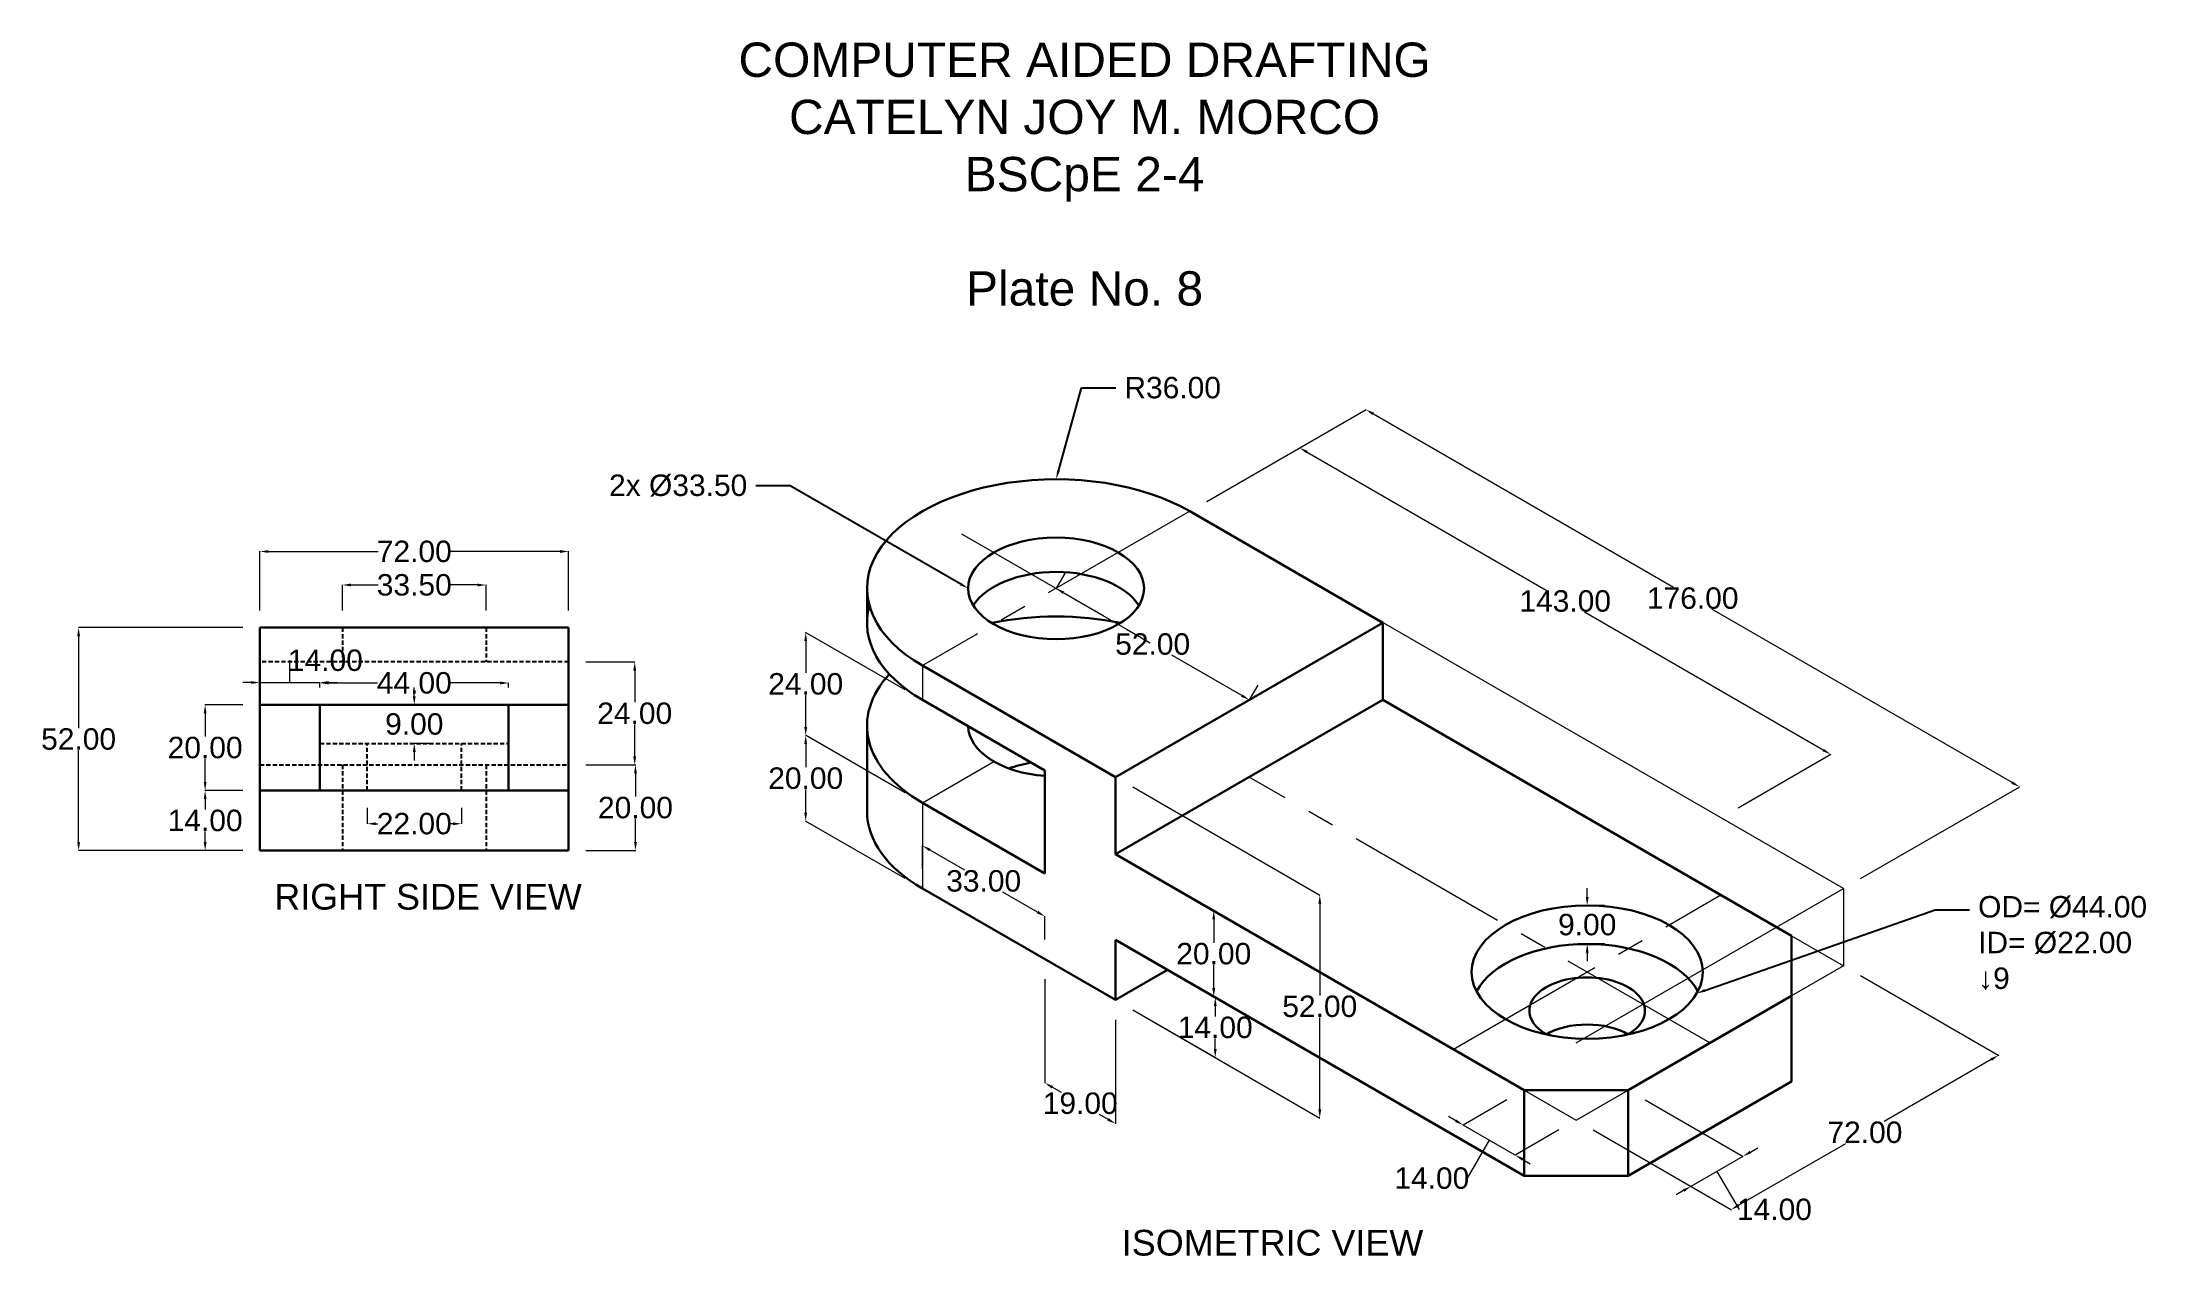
# Model space of a CAD drawing. Header units: inches. Extents: x 43 to 533, y -45 to 238.
import ezdxf
from ezdxf import colors
from ezdxf.entities.mleader import LeaderData, LeaderLine
from ezdxf.math import Vec2, Vec3

# ---------------------------------------------------------------- set-up
doc = ezdxf.new("R2010")
doc.units = ezdxf.units.IN
doc.header["$LTSCALE"] = 2
doc.header["$MEASUREMENT"] = 0
doc.header["$PDMODE"] = 35
doc.linetypes.add('CENTER2', pattern=[28.575, 19.05, -3.175, 3.175, -3.175])
doc.linetypes.add('DASHED', pattern=[0.75, 0.5, -0.25])
for name, color, linetype, lineweight in [('centerlines', 4, 'CENTER2', 13), ('const lines', 5, 'Continuous', 9), ('dims', 3, 'Continuous', 13), ('hidden', 8, 'DASHED', 25), ('Objectline', 7, 'Continuous', 30)]:
    doc.layers.add(name, color=color, linetype=linetype, lineweight=lineweight)
doc.styles.get("Standard").update_dxf_attribs({"font": 'arial.ttf'})
doc.dimstyles.new('Copy(3) of ISO-25', dxfattribs={"dimtxt": 5, "dimasz": 2, "dimexe": 0.049213, "dimexo": 4, "dimgap": 0.024606, "dimtad": 0, "dimtih": 1, "dimtoh": 1, "dimzin": 1, "dimdsep": 46, "dimtxsty": 'Standard', "dimcen": 0, "dimadec": 0, "dimazin": 0, "dimtfac": 1, "dimtofl": 0, "dimtmove": 1, "dimatfit": 1, "dimfxl": 0.03937, "dimlwd": 13, "dimlwe": 13, "dimarcsym": 0})

# ---------------------------------------------------------------- blocks, each defined once
blk = doc.blocks.new('*D0')
at = {"layer": 'Defpoints', "color": 0, "transparency": 16777216}
for p in [(93.7, 101.35), (51.43, 49.35), (93.7, 49.35)]:
    blk.add_point(p, dxfattribs=at)
at = {"layer": 'dims', "color": 0, "linetype": 'Continuous', "lineweight": 13, "transparency": 16777216}
for p, q in [((89.7, 101.35), (51.38, 101.35)), ((51.43, 99.35), (51.43, 77.93)), ((51.43, 51.35), (51.43, 72.77)), ((89.7, 49.35), (51.38, 49.35))]:
    blk.add_line(p, q, dxfattribs=at)
at = {"layer": 'dims', "color": 0, "transparency": 16777216}
for points in [[(51.1, 99.35), (51.76, 99.35), (51.43, 101.35)], [(51.1, 51.35), (51.76, 51.35), (51.43, 49.35)]]:
    blk.add_solid(points, dxfattribs=at)
at = {"layer": 'dims', "color": 0, "transparency": 16777216, "insert": (51.43, 75.35), "char_height": 5, "attachment_point": 5}
blk.add_mtext('52.00', dxfattribs=at)
blk = doc.blocks.new('*D1')
at = {"layer": 'Defpoints', "color": 0, "transparency": 16777216}
for p in [(93.7, 63.35), (80.93, 49.35), (93.7, 49.35)]:
    blk.add_point(p, dxfattribs=at)
at = {"layer": 'dims', "color": 0, "linetype": 'Continuous', "lineweight": 13, "transparency": 16777216}
for p, q in [((89.7, 63.35), (80.88, 63.35)), ((80.93, 61.35), (80.93, 58.93)), ((89.7, 49.35), (80.88, 49.35)), ((80.93, 51.35), (80.93, 53.77))]:
    blk.add_line(p, q, dxfattribs=at)
at = {"layer": 'dims', "color": 0, "transparency": 16777216}
for points in [[(80.6, 61.35), (81.26, 61.35), (80.93, 63.35)], [(80.6, 51.35), (81.26, 51.35), (80.93, 49.35)]]:
    blk.add_solid(points, dxfattribs=at)
at = {"layer": 'dims', "color": 0, "transparency": 16777216, "insert": (80.93, 56.35), "char_height": 5, "attachment_point": 5}
blk.add_mtext('14.00', dxfattribs=at)
blk = doc.blocks.new('*D2')
at = {"layer": 'Defpoints', "color": 0, "transparency": 16777216}
for p in [(93.7, 83.35), (80.93, 63.35), (93.7, 63.35)]:
    blk.add_point(p, dxfattribs=at)
at = {"layer": 'dims', "color": 0, "linetype": 'Continuous', "lineweight": 13, "transparency": 16777216}
for p, q in [((89.7, 83.35), (80.88, 83.35)), ((80.93, 81.35), (80.93, 75.93)), ((80.93, 65.35), (80.93, 70.77)), ((89.7, 63.35), (80.88, 63.35))]:
    blk.add_line(p, q, dxfattribs=at)
at = {"layer": 'dims', "color": 0, "transparency": 16777216}
for points in [[(80.6, 81.35), (81.26, 81.35), (80.93, 83.35)], [(80.6, 65.35), (81.26, 65.35), (80.93, 63.35)]]:
    blk.add_solid(points, dxfattribs=at)
at = {"layer": 'dims', "color": 0, "transparency": 16777216, "insert": (80.93, 73.35), "char_height": 5, "attachment_point": 5}
blk.add_mtext('20.00', dxfattribs=at)
blk = doc.blocks.new('*D3')
at = {"layer": 'Defpoints', "color": 0, "transparency": 16777216}
for p in [(107.7, 88.55), (93.7, 83.35), (107.7, 83.35)]:
    blk.add_point(p, dxfattribs=at)
at = {"layer": 'dims', "color": 0, "linetype": 'Continuous', "lineweight": 13, "transparency": 16777216}
for p, q in [((100.7, 88.55), (100.7, 93.71)), ((100.7, 93.71), (100.75, 93.71)), ((91.7, 88.55), (89.7, 88.55)), ((93.7, 87.35), (93.7, 88.59)), ((93.7, 88.55), (107.7, 88.55)), ((107.7, 87.35), (107.7, 88.59)), ((109.7, 88.55), (111.7, 88.55))]:
    blk.add_line(p, q, dxfattribs=at)
at = {"layer": 'dims', "color": 0, "transparency": 16777216}
for points in [[(91.7, 88.88), (91.7, 88.21), (93.7, 88.55)], [(109.7, 88.88), (109.7, 88.21), (107.7, 88.55)]]:
    blk.add_solid(points, dxfattribs=at)
at = {"layer": 'dims', "color": 0, "transparency": 16777216, "insert": (108.97, 93.71), "char_height": 5, "attachment_point": 5}
blk.add_mtext('14.00', dxfattribs=at)
blk = doc.blocks.new('*D4')
at = {"layer": 'Defpoints', "color": 0, "transparency": 16777216}
for p in [(129.7, 83.35), (129.7, 74.35), (129.7, 74.35)]:
    blk.add_point(p, dxfattribs=at)
at = {"layer": 'dims', "color": 0, "linetype": 'Continuous', "lineweight": 13, "transparency": 16777216}
for p, q in [((129.7, 85.35), (129.7, 87.35)), ((133.7, 83.35), (129.75, 83.35)), ((133.7, 74.35), (129.75, 74.35)), ((129.7, 72.35), (129.7, 70.35))]:
    blk.add_line(p, q, dxfattribs=at)
at = {"layer": 'dims', "color": 0, "transparency": 16777216}
for points in [[(129.37, 85.35), (130.03, 85.35), (129.7, 83.35)], [(129.37, 72.35), (130.03, 72.35), (129.7, 74.35)]]:
    blk.add_solid(points, dxfattribs=at)
at = {"layer": 'dims', "color": 0, "transparency": 16777216, "insert": (129.7, 78.85), "char_height": 5, "attachment_point": 5}
blk.add_mtext('9.00', dxfattribs=at)
blk = doc.blocks.new('*D5')
at = {"layer": 'Defpoints', "color": 0, "transparency": 16777216}
for p in [(165.7, 69.35), (181.28, 69.35), (165.7, 49.35)]:
    blk.add_point(p, dxfattribs=at)
at = {"layer": 'dims', "color": 0, "linetype": 'Continuous', "lineweight": 13, "transparency": 16777216}
for p, q in [((169.7, 69.35), (181.33, 69.35)), ((181.28, 67.35), (181.28, 61.93)), ((181.28, 51.35), (181.28, 56.77)), ((169.7, 49.35), (181.33, 49.35))]:
    blk.add_line(p, q, dxfattribs=at)
at = {"layer": 'dims', "color": 0, "transparency": 16777216}
for points in [[(180.95, 67.35), (181.62, 67.35), (181.28, 69.35)], [(180.95, 51.35), (181.62, 51.35), (181.28, 49.35)]]:
    blk.add_solid(points, dxfattribs=at)
at = {"layer": 'dims', "color": 0, "transparency": 16777216, "insert": (181.28, 59.35), "char_height": 5, "attachment_point": 5}
blk.add_mtext('20.00', dxfattribs=at)
blk = doc.blocks.new('*D6')
at = {"layer": 'Defpoints', "color": 0, "transparency": 16777216}
for p in [(165.7, 93.35), (181.11, 93.35), (165.7, 69.35)]:
    blk.add_point(p, dxfattribs=at)
at = {"layer": 'dims', "color": 0, "linetype": 'Continuous', "lineweight": 13, "transparency": 16777216}
for p, q in [((169.7, 93.35), (181.16, 93.35)), ((181.11, 91.35), (181.11, 83.93)), ((181.11, 71.35), (181.11, 78.77)), ((169.7, 69.35), (181.16, 69.35))]:
    blk.add_line(p, q, dxfattribs=at)
at = {"layer": 'dims', "color": 0, "transparency": 16777216}
for points in [[(180.77, 91.35), (181.44, 91.35), (181.11, 93.35)], [(180.77, 71.35), (181.44, 71.35), (181.11, 69.35)]]:
    blk.add_solid(points, dxfattribs=at)
at = {"layer": 'dims', "color": 0, "transparency": 16777216, "insert": (181.11, 81.35), "char_height": 5, "attachment_point": 5}
blk.add_mtext('24.00', dxfattribs=at)
blk = doc.blocks.new('*D7')
at = {"layer": 'Defpoints', "color": 0, "transparency": 16777216}
for p in [(165.7, 119.11), (93.7, 101.35), (165.7, 101.35)]:
    blk.add_point(p, dxfattribs=at)
at = {"layer": 'dims', "color": 0, "linetype": 'Continuous', "lineweight": 13, "transparency": 16777216}
for p, q in [((93.7, 105.35), (93.7, 119.16)), ((95.7, 119.11), (121.27, 119.11)), ((163.7, 119.11), (138.13, 119.11)), ((165.7, 105.35), (165.7, 119.16))]:
    blk.add_line(p, q, dxfattribs=at)
at = {"layer": 'dims', "color": 0, "transparency": 16777216}
for points in [[(95.7, 119.44), (95.7, 118.78), (93.7, 119.11)], [(163.7, 119.44), (163.7, 118.78), (165.7, 119.11)]]:
    blk.add_solid(points, dxfattribs=at)
at = {"layer": 'dims', "color": 0, "transparency": 16777216, "insert": (129.7, 119.11), "char_height": 5, "attachment_point": 5}
blk.add_mtext('72.00', dxfattribs=at)
blk = doc.blocks.new('*D8')
at = {"layer": 'Defpoints', "color": 0, "transparency": 16777216}
for p in [(146.45, 111.3), (112.95, 101.35), (146.45, 101.35)]:
    blk.add_point(p, dxfattribs=at)
at = {"layer": 'dims', "color": 0, "linetype": 'Continuous', "lineweight": 13, "transparency": 16777216}
for p, q in [((112.95, 105.35), (112.95, 111.35)), ((114.95, 111.3), (121.25, 111.3)), ((144.45, 111.3), (138.15, 111.3)), ((146.45, 105.35), (146.45, 111.35))]:
    blk.add_line(p, q, dxfattribs=at)
at = {"layer": 'dims', "color": 0, "transparency": 16777216}
for points in [[(114.95, 111.63), (114.95, 110.97), (112.95, 111.3)], [(144.45, 111.63), (144.45, 110.97), (146.45, 111.3)]]:
    blk.add_solid(points, dxfattribs=at)
at = {"layer": 'dims', "color": 0, "transparency": 16777216, "insert": (129.7, 111.3), "char_height": 5, "attachment_point": 5}
blk.add_mtext('33.50', dxfattribs=at)
blk = doc.blocks.new('*D9')
at = {"layer": 'Defpoints', "color": 0, "transparency": 16777216}
for p in [(151.7, 88.44), (107.7, 83.35), (151.7, 83.35)]:
    blk.add_point(p, dxfattribs=at)
at = {"layer": 'dims', "color": 0, "linetype": 'Continuous', "lineweight": 13, "transparency": 16777216}
for p, q in [((107.7, 87.35), (107.7, 88.49)), ((109.7, 88.44), (121.15, 88.44)), ((149.7, 88.44), (138.25, 88.44)), ((151.7, 87.35), (151.7, 88.49))]:
    blk.add_line(p, q, dxfattribs=at)
at = {"layer": 'dims', "color": 0, "transparency": 16777216}
for points in [[(109.7, 88.77), (109.7, 88.11), (107.7, 88.44)], [(149.7, 88.77), (149.7, 88.11), (151.7, 88.44)]]:
    blk.add_solid(points, dxfattribs=at)
at = {"layer": 'dims', "color": 0, "transparency": 16777216, "insert": (129.7, 88.44), "char_height": 5, "attachment_point": 5}
blk.add_mtext('44.00', dxfattribs=at)
blk = doc.blocks.new('*D10')
at = {"layer": 'Defpoints', "color": 0, "transparency": 16777216}
for p in [(118.7, 63.35), (140.7, 63.35), (140.7, 55.61)]:
    blk.add_point(p, dxfattribs=at)
at = {"layer": 'dims', "color": 0, "linetype": 'Continuous', "lineweight": 13, "transparency": 16777216}
for p, q in [((118.7, 59.35), (118.7, 55.56)), ((140.7, 59.35), (140.7, 55.56)), ((120.7, 55.61), (121.21, 55.61)), ((138.7, 55.61), (138.2, 55.61))]:
    blk.add_line(p, q, dxfattribs=at)
at = {"layer": 'dims', "color": 0, "transparency": 16777216}
for points in [[(120.7, 55.94), (120.7, 55.27), (118.7, 55.61)], [(138.7, 55.94), (138.7, 55.27), (140.7, 55.61)]]:
    blk.add_solid(points, dxfattribs=at)
at = {"layer": 'dims', "color": 0, "transparency": 16777216, "insert": (129.7, 55.61), "char_height": 5, "attachment_point": 5}
blk.add_mtext('22.00', dxfattribs=at)
blk = doc.blocks.new('*D11')
at = {"layer": 'Defpoints', "color": 0, "transparency": 16777216}
for p in [(310.54, 128.5), (460, 71.79), (434.38, 57)]:
    blk.add_point(p, dxfattribs=at)
at = {"layer": 'dims', "color": 0, "linetype": 'Continuous', "lineweight": 13, "transparency": 16777216}
for p, q in [((314.54, 130.81), (336.21, 143.32)), ((337.89, 142.29), (393.61, 110.12)), ((458.27, 72.79), (402.55, 104.96)), ((438.38, 59.31), (460.05, 71.82))]:
    blk.add_line(p, q, dxfattribs=at)
at = {"layer": 'dims', "color": 0, "transparency": 16777216}
for points in [[(338.06, 142.58), (337.72, 142), (336.16, 143.29)], [(458.43, 73.08), (458.1, 72.5), (460, 71.79)]]:
    blk.add_solid(points, dxfattribs=at)
at = {"layer": 'dims', "color": 0, "transparency": 16777216, "insert": (398.08, 107.54), "char_height": 5, "attachment_point": 5}
blk.add_mtext('143.00', dxfattribs=at)
blk = doc.blocks.new('*D12')
at = {"layer": 'Defpoints', "color": 0, "transparency": 16777216}
for p in [(310.54, 128.5), (504.02, 64.21), (462.96, 40.5)]:
    blk.add_point(p, dxfattribs=at)
at = {"layer": 'dims', "color": 0, "linetype": 'Continuous', "lineweight": 13, "transparency": 16777216}
for p, q in [((314.54, 130.81), (351.65, 152.24)), ((353.34, 151.21), (423.35, 110.79)), ((502.29, 65.21), (432.28, 105.63)), ((466.96, 42.81), (504.07, 64.24))]:
    blk.add_line(p, q, dxfattribs=at)
at = {"layer": 'dims', "color": 0, "transparency": 16777216}
for points in [[(353.5, 151.5), (353.17, 150.92), (351.6, 152.21)], [(502.46, 65.5), (502.13, 64.92), (504.02, 64.21)]]:
    blk.add_solid(points, dxfattribs=at)
at = {"layer": 'dims', "color": 0, "transparency": 16777216, "insert": (427.81, 108.21), "char_height": 5, "attachment_point": 5}
blk.add_mtext('176.00', dxfattribs=at)
blk = doc.blocks.new('*D13')
at = {"layer": 'Defpoints', "color": 0, "transparency": 16777216}
for p in [(462.96, 22.5), (400.61, -13.5), (436.79, -34.39)]:
    blk.add_point(p, dxfattribs=at)
at = {"layer": 'dims', "color": 0, "linetype": 'Continuous', "lineweight": 13, "transparency": 16777216}
for p, q in [((466.96, 20.19), (499.2, 1.58)), ((497.41, 0.61), (472.43, -13.81)), ((404.61, -15.81), (436.84, -34.42)), ((438.52, -33.39), (463.51, -18.97))]:
    blk.add_line(p, q, dxfattribs=at)
at = {"layer": 'dims', "color": 0, "transparency": 16777216}
for points in [[(497.25, 0.9), (497.58, 0.32), (499.15, 1.61)], [(438.36, -33.1), (438.69, -33.68), (436.79, -34.39)]]:
    blk.add_solid(points, dxfattribs=at)
at = {"layer": 'dims', "color": 0, "transparency": 16777216, "insert": (467.97, -16.39), "char_height": 5, "attachment_point": 5}
blk.add_mtext('72.00', dxfattribs=at)
blk = doc.blocks.new('*D14')
at = {"layer": 'Defpoints', "color": 0, "transparency": 16777216}
for p in [(293.22, 66.5), (293.22, 14.5), (340.85, -13)]:
    blk.add_point(p, dxfattribs=at)
at = {"layer": 'dims', "color": 0, "linetype": 'Continuous', "lineweight": 13, "transparency": 16777216}
for p, q in [((297.22, 64.19), (340.9, 38.97)), ((340.85, 37), (340.85, 15.58)), ((297.22, 12.19), (340.9, -13.03)), ((340.85, -11), (340.85, 10.42))]:
    blk.add_line(p, q, dxfattribs=at)
at = {"layer": 'dims', "color": 0, "transparency": 16777216}
for points in [[(340.52, 37), (341.19, 37), (340.85, 39)], [(340.52, -11), (341.19, -11), (340.85, -13)]]:
    blk.add_solid(points, dxfattribs=at)
at = {"layer": 'dims', "color": 0, "transparency": 16777216, "insert": (340.85, 13), "char_height": 5, "attachment_point": 5}
blk.add_mtext('52.00', dxfattribs=at)
blk = doc.blocks.new('*D15')
at = {"layer": 'Defpoints', "color": 0, "transparency": 16777216}
for p in [(293.22, 48.5), (293.22, 28.5), (316.13, 15.28)]:
    blk.add_point(p, dxfattribs=at)
at = {"layer": 'dims', "color": 0, "linetype": 'Continuous', "lineweight": 13, "transparency": 16777216}
for p, q in [((297.22, 46.19), (316.18, 35.25)), ((316.13, 33.28), (316.13, 27.85)), ((297.22, 26.19), (316.18, 15.25)), ((316.13, 17.28), (316.13, 22.7))]:
    blk.add_line(p, q, dxfattribs=at)
at = {"layer": 'dims', "color": 0, "transparency": 16777216}
for points in [[(315.79, 33.28), (316.46, 33.28), (316.13, 35.28)], [(315.79, 17.28), (316.46, 17.28), (316.13, 15.28)]]:
    blk.add_solid(points, dxfattribs=at)
at = {"layer": 'dims', "color": 0, "transparency": 16777216, "insert": (316.13, 25.28), "char_height": 5, "attachment_point": 5}
blk.add_mtext('20.00', dxfattribs=at)
blk = doc.blocks.new('*D16')
at = {"layer": 'Defpoints', "color": 0, "transparency": 16777216}
for p in [(293.22, 28.5), (293.22, 14.5), (316.47, 1.08)]:
    blk.add_point(p, dxfattribs=at)
at = {"layer": 'dims', "color": 0, "linetype": 'Continuous', "lineweight": 13, "transparency": 16777216}
for p, q in [((297.22, 26.19), (316.52, 15.05)), ((297.22, 12.19), (316.52, 1.05)), ((316.47, 13.08), (316.47, 10.65)), ((316.47, 3.08), (316.47, 5.5))]:
    blk.add_line(p, q, dxfattribs=at)
at = {"layer": 'dims', "color": 0, "transparency": 16777216}
for points in [[(316.14, 13.08), (316.81, 13.08), (316.47, 15.08)], [(316.14, 3.08), (316.81, 3.08), (316.47, 1.08)]]:
    blk.add_solid(points, dxfattribs=at)
at = {"layer": 'dims', "color": 0, "transparency": 16777216, "insert": (316.47, 8.08), "char_height": 5, "attachment_point": 5}
blk.add_mtext('14.00', dxfattribs=at)
blk = doc.blocks.new('*D17')
at = {"layer": 'Defpoints', "color": 0, "transparency": 16777216}
for p in [(276.77, 24), (293.22, 14.5), (276.77, -4.86)]:
    blk.add_point(p, dxfattribs=at)
at = {"layer": 'dims', "color": 0, "linetype": 'Continuous', "lineweight": 13, "transparency": 16777216}
for p, q in [((276.77, 19.38), (276.77, -4.92)), ((293.22, 9.88), (293.22, -14.42)), ((278.5, -5.86), (280.53, -7.03)), ((291.49, -13.36), (289.46, -12.19))]:
    blk.add_line(p, q, dxfattribs=at)
at = {"layer": 'dims', "color": 0, "transparency": 16777216}
for points in [[(278.67, -5.57), (278.33, -6.15), (276.77, -4.86)], [(291.66, -13.07), (291.32, -13.65), (293.22, -14.36)]]:
    blk.add_solid(points, dxfattribs=at)
at = {"layer": 'dims', "color": 0, "transparency": 16777216, "insert": (284.99, -9.61), "char_height": 5, "attachment_point": 5}
blk.add_mtext('19.00', dxfattribs=at)
blk = doc.blocks.new('*D18')
at = {"layer": 'Defpoints', "color": 0, "transparency": 16777216}
for p in [(248.19, 40.5), (276.77, 34), (276.77, 24)]:
    blk.add_point(p, dxfattribs=at)
at = {"layer": 'dims', "color": 0, "linetype": 'Continuous', "lineweight": 13, "transparency": 16777216}
for p, q in [((248.19, 45.12), (248.19, 50.56)), ((249.92, 49.5), (258.01, 44.83)), ((275.04, 35), (266.95, 39.67)), ((276.77, 28.62), (276.77, 34.06))]:
    blk.add_line(p, q, dxfattribs=at)
at = {"layer": 'dims', "color": 0, "transparency": 16777216}
for points in [[(250.09, 49.79), (249.75, 49.21), (248.19, 50.5)], [(275.2, 35.29), (274.87, 34.71), (276.77, 34)]]:
    blk.add_solid(points, dxfattribs=at)
at = {"layer": 'dims', "color": 0, "transparency": 16777216, "insert": (262.48, 42.25), "char_height": 5, "attachment_point": 5}
blk.add_mtext('33.00', dxfattribs=at)
blk = doc.blocks.new('*D19')
at = {"layer": 'Defpoints', "color": 0, "transparency": 16777216}
for p in [(220.98, 76.21), (248.19, 60.5), (248.19, 40.5)]:
    blk.add_point(p, dxfattribs=at)
at = {"layer": 'dims', "color": 0, "linetype": 'Continuous', "lineweight": 13, "transparency": 16777216}
for p, q in [((244.19, 62.81), (220.93, 76.24)), ((220.98, 74.21), (220.98, 68.79)), ((220.98, 58.21), (220.98, 63.63)), ((244.19, 42.81), (220.93, 56.24))]:
    blk.add_line(p, q, dxfattribs=at)
at = {"layer": 'dims', "color": 0, "transparency": 16777216}
for points in [[(220.64, 74.21), (221.31, 74.21), (220.98, 76.21)], [(220.64, 58.21), (221.31, 58.21), (220.98, 56.21)]]:
    blk.add_solid(points, dxfattribs=at)
at = {"layer": 'dims', "color": 0, "transparency": 16777216, "insert": (220.98, 66.21), "char_height": 5, "attachment_point": 5}
blk.add_mtext('20.00', dxfattribs=at)
blk = doc.blocks.new('*D20')
at = {"layer": 'Defpoints', "color": 0, "transparency": 16777216}
for p in [(220.98, 100.21), (248.19, 84.5), (248.19, 60.5)]:
    blk.add_point(p, dxfattribs=at)
at = {"layer": 'dims', "color": 0, "linetype": 'Continuous', "lineweight": 13, "transparency": 16777216}
for p, q in [((244.19, 86.81), (220.93, 100.24)), ((220.98, 98.21), (220.98, 90.79)), ((220.98, 78.21), (220.98, 85.63)), ((244.19, 62.81), (220.93, 76.24))]:
    blk.add_line(p, q, dxfattribs=at)
at = {"layer": 'dims', "color": 0, "transparency": 16777216}
for points in [[(220.64, 98.21), (221.31, 98.21), (220.98, 100.21)], [(220.64, 78.21), (221.31, 78.21), (220.98, 76.21)]]:
    blk.add_solid(points, dxfattribs=at)
at = {"layer": 'dims', "color": 0, "transparency": 16777216, "insert": (220.98, 88.21), "char_height": 5, "attachment_point": 5}
blk.add_mtext('24.00', dxfattribs=at)
blk = doc.blocks.new('*D21')
at = {"layer": 'Defpoints', "color": 0, "transparency": 16777216}
for p in [(403.21, 36.56), (403.21, 27.56), (403.21, 27.56)]:
    blk.add_point(p, dxfattribs=at)
at = {"layer": 'dims', "color": 0, "linetype": 'Continuous', "lineweight": 13, "transparency": 16777216}
for p, q in [((403.21, 38.56), (403.21, 40.56)), ((407.21, 36.56), (403.26, 36.56)), ((403.21, 25.56), (403.21, 23.56)), ((407.21, 27.56), (403.26, 27.56))]:
    blk.add_line(p, q, dxfattribs=at)
at = {"layer": 'dims', "color": 0, "transparency": 16777216}
for points in [[(402.87, 38.56), (403.54, 38.56), (403.21, 36.56)], [(402.87, 25.56), (403.54, 25.56), (403.21, 27.56)]]:
    blk.add_solid(points, dxfattribs=at)
at = {"layer": 'dims', "color": 0, "transparency": 16777216, "insert": (403.21, 32.06), "char_height": 5, "attachment_point": 5}
blk.add_mtext('9.00', dxfattribs=at)
blk = doc.blocks.new('*D22')
at = {"layer": 'Defpoints', "color": 0, "transparency": 16777216}
for p in [(388.48, -6.5), (374.32, -14.68), (400.61, -13.5)]:
    blk.add_point(p, dxfattribs=at)
at = {"layer": 'dims', "color": 0, "linetype": 'Continuous', "lineweight": 13, "transparency": 16777216}
for p, q in [((384.48, -8.81), (374.27, -14.71)), ((372.58, -13.68), (370.85, -12.68)), ((386.44, -21.68), (374.32, -14.68)), ((380.38, -18.18), (375.24, -27.08)), ((396.61, -15.81), (386.39, -21.71)), ((388.17, -22.68), (389.91, -23.68)), ((375.24, -27.08), (375.19, -27.08))]:
    blk.add_line(p, q, dxfattribs=at)
at = {"layer": 'dims', "color": 0, "transparency": 16777216}
for points in [[(372.75, -13.39), (372.42, -13.97), (374.32, -14.68)], [(388.34, -22.39), (388.01, -22.97), (386.44, -21.68)]]:
    blk.add_solid(points, dxfattribs=at)
at = {"layer": 'dims', "color": 0, "transparency": 16777216, "insert": (366.98, -27.08), "char_height": 5, "attachment_point": 5}
blk.add_mtext('14.00', dxfattribs=at)
blk = doc.blocks.new('*D23')
at = {"layer": 'Defpoints', "color": 0, "transparency": 16777216}
for p in [(412.73, -6.5), (400.61, -13.5), (427.41, -28.97)]:
    blk.add_point(p, dxfattribs=at)
at = {"layer": 'dims', "color": 0, "linetype": 'Continuous', "lineweight": 13, "transparency": 16777216}
for p, q in [((416.73, -8.81), (439.58, -22)), ((404.61, -15.81), (427.46, -29)), ((439.53, -21.97), (427.41, -28.97)), ((441.26, -20.97), (442.99, -19.97)), ((433.47, -25.47), (438.61, -34.37)), ((425.67, -29.97), (423.94, -30.97)), ((438.61, -34.37), (438.65, -34.37))]:
    blk.add_line(p, q, dxfattribs=at)
at = {"layer": 'dims', "color": 0, "transparency": 16777216}
for points in [[(441.1, -20.68), (441.43, -21.26), (439.53, -21.97)], [(425.51, -29.68), (425.84, -30.26), (427.41, -28.97)]]:
    blk.add_solid(points, dxfattribs=at)
at = {"layer": 'dims', "color": 0, "transparency": 16777216, "insert": (446.87, -34.37), "char_height": 5, "attachment_point": 5}
blk.add_mtext('14.00', dxfattribs=at)
blk = doc.blocks.new('*D24')
at = {"layer": 'Defpoints', "color": 0, "transparency": 16777216}
for p in [(279.37, 110.5), (324.4, 84.5), (324.4, 84.5)]:
    blk.add_point(p, dxfattribs=at)
at = {"layer": 'dims', "color": 0, "linetype": 'Continuous', "lineweight": 13, "transparency": 16777216}
for p, q in [((281.37, 113.96), (279.39, 110.54)), ((281.1, 109.5), (297.42, 100.08)), ((322.67, 85.5), (306.35, 94.92)), ((326.4, 87.96), (324.42, 84.54))]:
    blk.add_line(p, q, dxfattribs=at)
at = {"layer": 'dims', "color": 0, "transparency": 16777216}
for points in [[(281.26, 109.79), (280.93, 109.21), (279.37, 110.5)], [(322.83, 85.79), (322.5, 85.21), (324.4, 84.5)]]:
    blk.add_solid(points, dxfattribs=at)
at = {"layer": 'dims', "color": 0, "transparency": 16777216, "insert": (301.88, 97.5), "char_height": 5, "attachment_point": 5}
blk.add_mtext('52.00', dxfattribs=at)

msp = doc.modelspace()

# ---------------------------------------------------------------- linework, layer by layer
at = {"layer": 'centerlines'}
for p, q in [((310.543, 128.501), (248.189, 92.501)), ((257.32, 123.229), (301.411, 97.773)), ((248.189, 92.501), (248.189, 84.501)), ((248.189, 60.501), (264.86, 70.126)), ((431.786, 4.501), (324.399, 66.501)), ((248.189, 60.501), (248.189, 40.501)), ((372.03, 3.001), (434.384, 39.001))]:
    msp.add_line(p, q, dxfattribs=at)
at = {"layer": 'const lines'}
for p, q in [((462.963, 40.501), (310.543, 128.501)), ((400.609, 4.501), (462.963, 40.501)), ((462.963, 40.501), (462.963, 22.501)), ((450.839, 29.501), (462.963, 22.501)), ((462.963, 22.501), (450.839, 15.501)), ((388.485, -6.499), (400.609, -13.499)), ((400.609, -13.499), (412.734, -6.499))]:
    msp.add_line(p, q, dxfattribs=at)
at = {"layer": 'hidden'}
for p, q in [((112.951, 101.348), (112.951, 93.348)), ((146.451, 101.348), (146.451, 93.348)), ((165.701, 93.348), (93.701, 93.348)), ((107.701, 83.348), (107.701, 74.348)), ((107.701, 83.348), (151.701, 83.348)), ((151.701, 83.348), (151.701, 74.348)), ((107.701, 74.348), (151.701, 74.348)), ((118.701, 63.348), (118.701, 74.348)), ((140.701, 63.348), (140.701, 74.348)), ((93.701, 69.348), (165.701, 69.348)), ((112.951, 69.348), (112.951, 49.348)), ((146.451, 69.348), (146.451, 49.348))]:
    msp.add_line(p, q, dxfattribs=at)
at = {"layer": 'Objectline'}
for p, q in [((310.543, 128.501), (355.576, 102.501)), ((235.275, 110.501), (235.275, 102.501)), ((93.701, 101.348), (93.701, 49.348)), ((165.701, 101.348), (93.701, 101.348)), ((165.701, 49.348), (165.701, 101.348)), ((293.222, 66.501), (355.576, 102.501)), ((355.576, 84.501), (355.576, 102.501)), ((293.222, 66.501), (248.189, 92.501)), ((276.768, 68.001), (248.189, 84.501)), ((293.222, 48.501), (355.576, 84.501)), ((355.576, 84.501), (450.839, 29.501)), ((165.701, 83.348), (93.701, 83.348)), ((107.701, 83.348), (107.701, 63.348)), ((151.701, 83.348), (151.701, 63.348)), ((235.275, 78.501), (235.275, 58.501)), ((276.768, 44.001), (276.768, 68.001)), ((293.222, 48.501), (293.222, 66.501)), ((93.701, 63.348), (165.701, 63.348)), ((248.189, 60.501), (276.768, 44.001)), ((93.701, 49.348), (165.701, 49.348)), ((388.485, -6.499), (293.222, 48.501)), ((248.189, 40.501), (293.222, 14.501)), ((450.839, 29.501), (450.839, -4.499)), ((293.222, 14.501), (293.222, 28.501)), ((293.222, 28.501), (388.485, -26.499)), ((293.222, 14.501), (305.346, 21.501)), ((412.734, -6.499), (450.839, 15.501)), ((412.734, -26.499), (450.839, -4.499)), ((388.485, -6.499), (386.349, -5.266)), ((412.734, -6.499), (388.485, -6.499)), ((388.485, -6.499), (388.485, -26.499)), ((412.734, -6.499), (412.734, -26.499)), ((412.734, -26.499), (388.485, -26.499))]:
    msp.add_line(p, q, dxfattribs=at)
for centre, major_axis, start_param, end_param in [((279.366, 110.501), (-44.091, 0), 3.9269908, 7.0685835), ((279.366, 102.501), (-20.514, 0), 3.486089, 5.938689), ((279.366, 102.501), (-44.091, 0), 6.1253965, 7.0685835), ((279.366, 78.501), (-44.091, 0), 4.3647544, 5.0600236), ((279.366, 78.501), (-44.091, 0), 5.7923026, 7.0685835), ((279.366, 78.501), (-20.514, 0), 0.0132562, 1.4438093), ((279.366, 58.501), (-20.514, 0), 4.9998526, 5.2779154), ((279.366, 58.501), (-44.091, 0), 6.2831853, 7.0685835), ((403.207, 12.001), (-26.944, 0), 3.4350578, 5.9897202), ((403.207, 12.001), (-13.472, 0), 2.3409258, 7.0838521), ((403.207, 1.001), (-13.472, 0), 3.9201957, 5.5045823)]:
    msp.add_ellipse(centre, major_axis=major_axis, ratio=0.5773503, start_param=start_param, end_param=end_param, dxfattribs=at)
for centre, major_axis in [((279.366, 110.501), (-20.514, 0)), ((403.207, 21.001), (-26.944, 0))]:
    msp.add_ellipse(centre, major_axis=major_axis, ratio=0.5773503, dxfattribs=at)

# ---------------------------------------------------------------- texts
at = {"layer": 'Objectline', "attachment_point": 1}
for s, width, heights, insert, char_height in [('\\pxqc;COMPUTER AIDED DRAFTING\\PCATELYN JOY M. MORCO\\PBSCpE 2-4\\P\\PPlate No. 8', 319.16737, [0], (126.427, 237.817), 8), ('\\pxqc;RIGHT SIDE VIEW', 113.21397, [0], (76.301, 41.584), 6), ('\\pxqc;ISOMETRIC VIEW', 113.21397, [1.77635683940025e-15], (273.23, -39.114), 6)]:
    msp.add_mtext_dynamic_manual_height_columns(s, width=width, gutter_width=0.492, heights=heights, dxfattribs=dict(at, insert=insert, char_height=char_height))

# ---------------------------------------------------------------- dimensions: what is measured, and where the dimension line sits
at = {"layer": 'dims'}
for p1, p2, distance, picture, middle in [((310.543, 128.501), (462.963, 40.501), 41.061, '*D12', (427.814, 108.208)), ((310.543, 128.501), (434.384, 57.001), 25.615, '*D11', (398.078, 107.539)), ((279.366, 110.501), (324.399, 84.501), 0, '*D24', (301.882, 97.501)), ((248.189, 60.501), (248.189, 84.501), 27.212, '*D20', (220.977, 88.212)), ((248.189, 40.501), (248.189, 60.501), 27.212, '*D19', (220.977, 66.212)), ((293.222, 66.501), (293.222, 14.501), 47.631, '*D14', (340.853, 13.001)), ((248.189, 40.501), (276.768, 24.001), 8.66, '*D18', (262.478, 42.251)), ((293.222, 48.501), (293.222, 28.501), 22.905, '*D15', (316.127, 25.277)), ((403.207, 36.557), (403.207, 27.557), 0, '*D21', (403.207, 32.057)), ((293.222, 28.501), (293.222, 14.501), 23.251, '*D16', (316.473, 8.077)), ((293.222, 14.501), (276.768, 24.001), 24.993, '*D17', (284.995, -9.609)), ((462.963, 22.501), (400.609, -13.499), 36.184, '*D13', (467.97, -16.39)), ((400.609, -13.499), (388.485, -6.499), 14.168, '*D22', (375.169, -27.076)), ((412.734, -6.499), (400.609, -13.499), 26.797, '*D23', (438.679, -34.367))]:
    dim = msp.add_aligned_dim(p1=p1, p2=p2, distance=distance, dimstyle='Copy(3) of ISO-25', dxfattribs=at)
    dim.commit()
    dim.dimension.update_dxf_attribs({"geometry": picture, "text_midpoint": middle})
for base, p1, p2, picture, middle in [((165.701, 119.109), (93.701, 101.348), (165.701, 101.348), '*D7', (129.701, 119.109)), ((146.451, 111.301), (112.951, 101.348), (146.451, 101.348), '*D8', (129.701, 111.301)), ((107.701, 88.545), (93.701, 83.348), (107.701, 83.348), '*D3', (100.774, 93.712)), ((151.701, 88.441), (107.701, 83.348), (151.701, 83.348), '*D9', (129.701, 88.441)), ((140.701, 55.606), (118.701, 63.348), (140.701, 63.348), '*D10', (129.701, 55.606))]:
    dim = msp.add_linear_dim(base=base, p1=p1, p2=p2, dimstyle='Copy(3) of ISO-25', dxfattribs=at)
    dim.commit()
    dim.dimension.update_dxf_attribs({"geometry": picture, "text_midpoint": middle})
for base, p1, p2, picture, middle in [((51.43, 49.348), (93.701, 101.348), (93.701, 49.348), '*D0', (51.43, 75.348)), ((181.108, 93.348), (165.701, 69.348), (165.701, 93.348), '*D6', (181.108, 81.348)), ((129.701, 74.348), (129.701, 83.348), (129.701, 74.348), '*D4', (129.701, 78.848)), ((80.932, 63.348), (93.701, 83.348), (93.701, 63.348), '*D2', (80.932, 73.348)), ((181.282, 69.348), (165.701, 49.348), (165.701, 69.348), '*D5', (181.282, 59.348)), ((80.932, 49.348), (93.701, 63.348), (93.701, 49.348), '*D1', (80.932, 56.348))]:
    dim = msp.add_linear_dim(base=base, p1=p1, p2=p2, angle=90, dimstyle='Copy(3) of ISO-25', dxfattribs=at)
    dim.commit()
    dim.dimension.update_dxf_attribs({"geometry": picture, "text_midpoint": middle})

# ---------------------------------------------------------------- leaders
ml = msp.add_multileader_mtext('Standard', dxfattribs=at)
ml.set_content('R36.00', color=256)
ml.set_leader_properties()
ml.build(insert=Vec2(0, 0))
ml.multileader.update_dxf_attribs({"arrow_head_size": 2})
ctx = ml.context
ctx.base_point, ctx.char_height, ctx.arrow_head_size, ctx.plane_origin = Vec3(293.288, 157.298), 5, 2, Vec3(279.366, 135.957)
notes = []
notes.append((ctx, [(0, (1, 1, 0), (285.288, 157.298), (1, 0), 8, [(0, [(279.366, 135.957)], 0, [])])]))
ctx.mtext.insert, ctx.mtext.flow_direction = Vec3(295.288, 159.843), 5
ml = msp.add_multileader_mtext('Standard', dxfattribs=at)
ml.set_content('2x %%C33.50', color=256)
ml.set_leader_properties()
ml.build(insert=Vec2(0, 0))
ml.multileader.update_dxf_attribs({"arrow_head_size": 2})
ctx = ml.context
ctx.base_point, ctx.char_height, ctx.arrow_head_size, ctx.plane_origin = Vec3(173.657, 134.462), 5, 2, Vec3(258.851, 110.501)
ctx.text_align_type = 2
notes.append((ctx, [(0, (1, 1, 0), (217.349, 134.462), (-1, 0), 8, [(0, [(258.851, 110.501)], 0, [])])]))
ctx.mtext.insert, ctx.mtext.alignment, ctx.mtext.flow_direction = Vec3(207.349, 137.063), 3, 5
ml = msp.add_multileader_mtext('Standard', dxfattribs=at)
ml.set_content('OD= %%C44.00\\PID= %%C22.00\\P↓9', color=256)
ml.set_leader_properties()
ml.build(insert=Vec2(0, 0))
ml.multileader.update_dxf_attribs({"arrow_head_size": 2})
ctx = ml.context
ctx.base_point, ctx.char_height, ctx.arrow_head_size, ctx.plane_origin = Vec3(492.363, 35.513), 5, 2, Vec3(428.762, 16.07)
notes.append((ctx, [(0, (1, 1, 0), (484.363, 35.513), (1, 0), 8, [(0, [(428.762, 16.07)], 0, [])])]))
ctx.mtext.insert, ctx.mtext.flow_direction = Vec3(494.363, 38.745), 5
for ctx, leaders in notes:
    for number, flags, end, landing, length, lines in leaders:
        leader = LeaderData()
        leader.index, (leader.has_last_leader_line, leader.has_dogleg_vector, leader.attachment_direction) = number, flags
        leader.last_leader_point, leader.dogleg_vector, leader.dogleg_length = Vec3(end), Vec3(landing), length
        for number, points, colour, breaks in lines:
            line = LeaderLine()
            line.index, line.vertices, line.color, line.breaks = number, Vec3.list(points), colors.encode_raw_color(colour), breaks
            leader.lines.append(line)
        ctx.leaders.append(leader)

doc.saveas('drawing.dxf')
